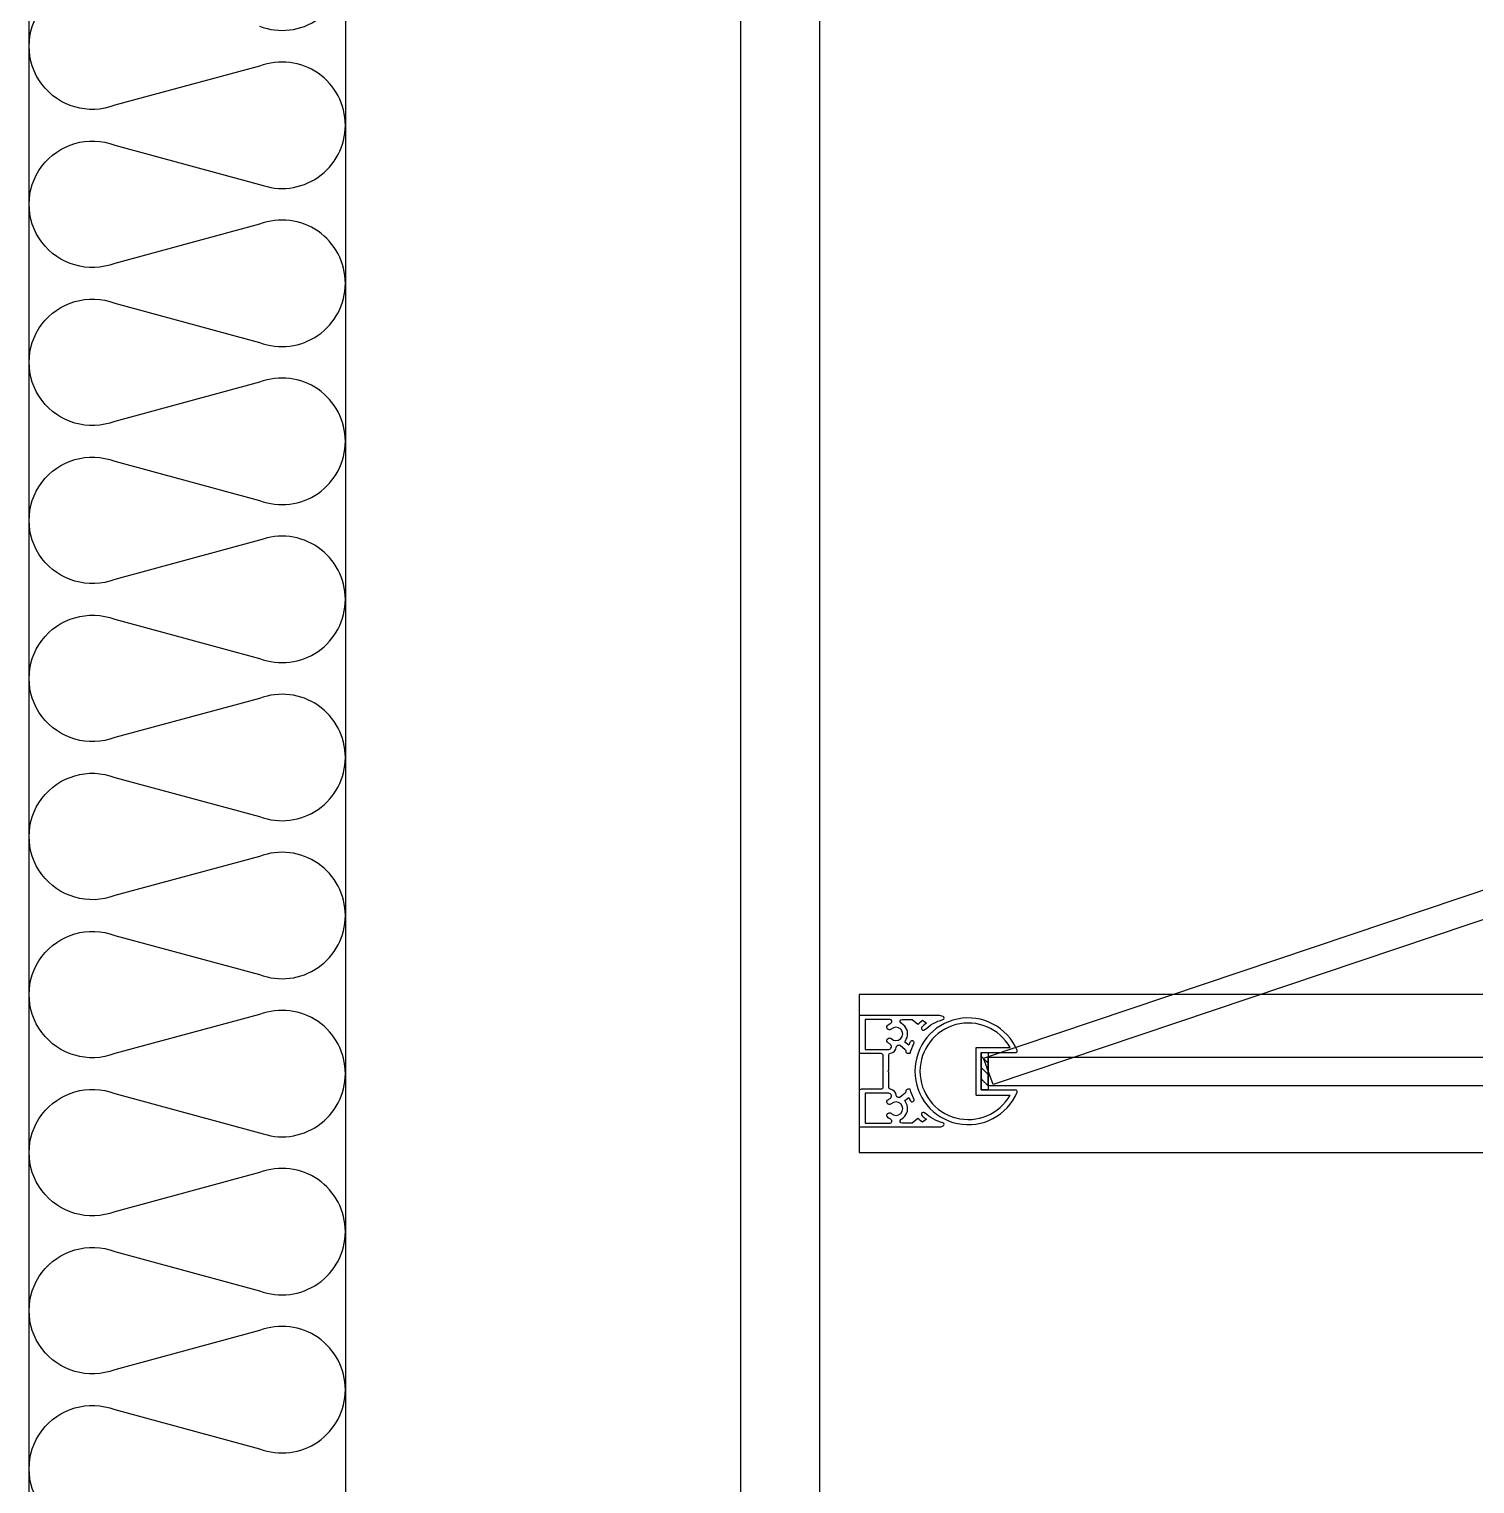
# Model space of a CAD drawing. Header units: millimetres. Extents: x -33000 to 294000, y 0 to 42408.
# Drawn here: x 278191.2 to 278557, y 18890.8 to 19258.9 of the extents above; entities that cross this region are included whole.
import ezdxf

# ---------------------------------------------------------------- set-up
doc = ezdxf.new("R2010")
doc.units = ezdxf.units.MM
doc.header["$LTSCALE"] = 50
doc.layers.add('arch', color=8, linetype='Continuous')

# ---------------------------------------------------------------- blocks, each defined once
blk = doc.blocks.new('모헤아바')
at = {"linetype": 'Continuous'}
for points in [[(27.93, 21.26, 0.697279), (27.18, 21.2, -0.11051), (24.61, 16.57, 1), (25.36, 15.91, 0.026681), (26.23, 17), (27.01, 16.04, -0.026889), (26.02, 14.85), (27.22, 13.37), (27.22, 10.87, -0.7078), (26.33, 10.56), (25.85, 11.16, 0.357943), (22.18, 11.93, -0.013641), (21.48, 11.58), (20.7, 12.55, 0.017751), (21.55, 12.95, 1), (21.09, 13.84, -0.054129), (18.65, 12.9), (18.65, 12.3, 0.414214), (19.15, 11.8), (19.32, 11.8, -0.227027), (19.63, 11.65), (20.66, 10.37, -0.235054), (20.74, 10.02, 0.020052), (20.69, 9.79, -0.347639), (20.23, 9.38, 0.353237), (18.66, 7.93, -0.372216), (18.17, 7.5), (14.36, 7.5), (14.1, 7.24), (13.83, 7.5), (10.02, 7.5, -0.372216), (9.53, 7.93, 0.353237), (7.96, 9.38, -0.347639), (7.5, 9.79, 0.020052), (7.45, 10.02, -0.235054), (7.53, 10.37), (8.56, 11.65, -0.227027), (8.87, 11.8), (9.05, 11.8, 0.414214), (9.55, 12.3), (9.55, 12.9, -0.054129), (7.1, 13.84, 1), (6.64, 12.95, 0.017751), (7.49, 12.55), (6.71, 11.58, -0.013641), (6.01, 11.93, 0.357943), (2.34, 11.16), (1.86, 10.56, -0.7078), (0.97, 10.87), (0.97, 13.37), (2.17, 14.85, -0.026889), (1.18, 16.04), (1.96, 17, 0.026681), (2.83, 15.91, 1), (3.58, 16.57, -0.11051), (1.01, 21.2, 0.697279), (0.26, 21.26, 0.108374), (0, 19.99), (0, 0), (9.05, 0, 0.414214), (9.55, 0.5), (9.55, 5.5, -0.414214), (10.05, 6), (18.15, 6, -0.414214), (18.65, 5.5), (18.65, 0.5, 0.414214), (19.15, 0), (28.19, 0), (28.19, 19.99, 0.108374)], [(6.74, 7.17, -0.490348), (5.8, 7.3), (5.75, 7.39, -0.338843), (5.84, 8.12, 2.406752), (3.44, 8.12, -0.338843), (3.53, 7.39), (3.42, 7.2, -0.429272), (2.53, 7.17, -0.08954), (1.91, 8.04, 0.782307), (0.97, 7.81), (0.97, 1.51), (8.55, 1.51), (8.55, 7.47, 0.767482), (7.24, 7.82, -0.067904)], [(27.22, 7.81, 0.782307), (26.28, 8.04, -0.08954), (25.66, 7.17, -0.429272), (24.77, 7.2), (24.66, 7.39, -0.338843), (24.76, 8.12, 2.406752), (22.35, 8.12, -0.338843), (22.44, 7.39), (22.39, 7.3, -0.490348), (21.45, 7.17, -0.067904), (20.95, 7.82, 0.767482), (19.65, 7.47), (19.65, 1.51), (27.22, 1.51)]]:
    blk.add_lwpolyline(points, format="xyb", close=True, dxfattribs=at)
blk = doc.blocks.new('원형조립바')
for p, q in [((-5.22, 12.41), (-5.31, 12.41)), ((-4.72, 3.3), (-4.72, 11.91)), ((4.72, 3.3), (4.72, 11.91)), ((5.31, 12.41), (5.22, 12.41)), ((-6.02, 2), (-6.02, 10.61)), ((6.02, 2), (6.02, 10.61)), ((6.02, 2), (-6.02, 2)), ((-4.72, 3.3), (4.72, 3.3))]:
    blk.add_line(p, q)
for centre, radius, start, end in [((0, 0), 13.5, 113.1819, 66.8181), ((-5.22, 11.91), 0.5, 0, 90), ((5.22, 11.91), 0.5, 90, 180), ((0, 0), 12.2, 119.5401, 60.4599)]:
    blk.add_arc(centre, radius, start, end)

msp = doc.modelspace()

# ---------------------------------------------------------------- hatches: boundary and pattern name
at = {"layer": 'arch', "ltscale": 25}
h = msp.add_hatch(dxfattribs=at)
h.set_pattern_fill('ANSI31', color=256, scale=0.642903, angle=90, style=0)
h.set_pattern_definition([(135, (249483.86, -3534.457), (-1.44335867, -1.44335867), [])])
h.paths.add_polyline_path([(278432.1, 18999.9), (278433.87, 18999.9), (278433.87, 18990.47), (278432.1, 18990.47)])

# ---------------------------------------------------------------- linework, layer by layer
for p, q in [((278191.21, 16794.57), (278191.21, 24254.6)), ((278271.21, 21264.6), (278271.21, 17984.6)), ((278371.21, 21144.6), (278371.21, 18084.6)), ((278391.21, 21124.6), (278391.21, 18104.6)), ((278433.87, 18998.75), (279090.71, 18998.75)), ((278433.87, 18991.61), (278433.87, 18998.75)), ((278433.87, 18991.61), (279090.71, 18991.61))]:
    msp.add_line(p, q, dxfattribs=at)
for points in [[(278249.53, 19259.64, 0.524856), (278271.21, 19274.6, 0.524856)], [(278212.89, 18879.64, -1.449198), (278212.89, 18909.56), (278249.53, 18899.64, 0.524856), (278271.21, 18914.6, 0.524856), (278249.53, 18929.56), (278212.89, 18919.64, -1.449198), (278212.89, 18949.56), (278249.53, 18939.64, 0.524856), (278271.21, 18954.6, 0.524856), (278249.53, 18969.56), (278212.89, 18959.64, -1.449198), (278212.89, 18989.56), (278249.53, 18979.64, 0.524856), (278271.21, 18994.6, 0.524856), (278249.53, 19009.56), (278212.89, 18999.64, -1.449198), (278212.89, 19029.56), (278249.53, 19019.64, 0.524856), (278271.21, 19034.6, 0.524856), (278249.53, 19049.56), (278212.89, 19039.64, -1.449198), (278212.89, 19069.56), (278249.53, 19059.64, 0.524856), (278271.21, 19074.6, 0.524856), (278249.53, 19089.56), (278212.89, 19079.64, -1.449198), (278212.89, 19109.56), (278249.53, 19099.64, 0.524856), (278271.21, 19114.6, 0.524856), (278249.53, 19129.56), (278212.89, 19119.64, -1.449198), (278212.89, 19149.56), (278249.53, 19139.64, 0.524856), (278271.21, 19154.6, 0.524856), (278249.53, 19169.56), (278212.89, 19159.64, -1.449198), (278212.89, 19189.56), (278249.53, 19179.64, 0.524856), (278271.21, 19194.6, 0.524856), (278249.53, 19209.56), (278212.89, 19199.64, -1.449198), (278212.89, 19229.56), (278249.53, 19219.64, 0.524856), (278271.21, 19234.6, 0.524856), (278249.53, 19249.56), (278212.89, 19239.64, -1.449198), (278212.89, 19269.56)]]:
    msp.add_lwpolyline(points, format="xyb", dxfattribs=at)
for points in [[(278435.09, 18991.83), (278432.65, 18998.54), (279054.24, 19207.63), (279056.69, 19200.92)], [(278401.21, 18974.6), (279901.21, 18974.6), (279901.21, 19014.6), (278401.21, 19014.6)], [(278432.1, 18999.9), (278433.87, 18999.9), (278433.87, 18990.47), (278432.1, 18990.47)]]:
    msp.add_lwpolyline(points, close=True, dxfattribs=at)

# ---------------------------------------------------------------- block references
at = {"layer": 'arch', "ltscale": 25, "xscale": 1.000010832119582, "yscale": 1.000010832119582, "zscale": 1.000010832119582, "rotation": 270.0000000000001}
for name, p in [('모헤아바', (278401.21, 19009.28)), ('원형조립바', (278428.8, 18995.18))]:
    msp.add_blockref(name, p, dxfattribs=at)

doc.saveas('drawing.dxf')
